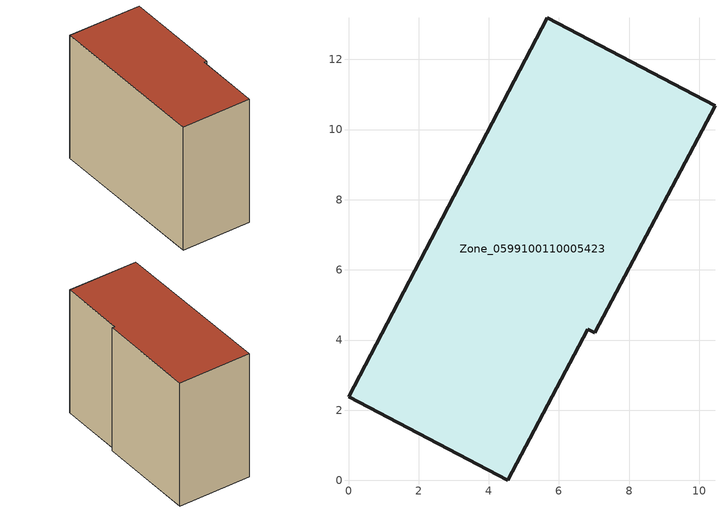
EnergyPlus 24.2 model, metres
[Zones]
Zone_0599100110005423
 floor ground (C_G): 6.83,4.31 4.55,0 0,2.38 5.67,13.19 10.45,10.68 7.03,4.21 z0
 wall outside (C_F): 5.67,13.19 0,2.38 4.55,0 6.83,4.31 7.03,4.21 10.45,10.68 5.67,13.19 z0:9.54
 roof outside (C_R): 7.03,4.21 10.45,10.68 5.67,13.19 0,2.38 4.55,0 6.83,4.31 z9.54
[BUILDING]
Pand.0599100110005423: North Axis=0; Terrain=City; Loads Convergence Tolerance Value=0.04; Temperature Convergence Tolerance Value=0.4; Solar Distribution=FullExterior; Maximum Number of Warmup Days=25; Minimum Number of Warmup Days=1
[Site:Location]
Rotterdam.The.Hague.AP_ZH_NLD Design_Conditions: Latitude=51.96; Longitude=4.45; Time Zone=1; Elevation=-4.5
[SITE:GROUNDTEMPERATURE:BUILDINGSURFACE]
18, 18, 18, 18, 18, 18, 18, 18, 18, 18, 18, 18
[MATERIAL] Thermal Absorptance=0.9; Solar Absorptance=0.7; Visible Absorptance=0.7
Name | Roughness | Thickness | Conductivity | Density | Specific Heat
G.TI.2015-2018 | MediumSmooth | 0.15 | 0.0428571 | 540 | 1210
F.TI.2015-2018 | Rough | 0.3 | 0.0666667 | 1920 | 840
R.TI.2015-2018 | MediumRough | 0.2 | 0.0333333 | 1500 | 1000
[CONSTRUCTION]
C_G: G.TI.2015-2018
C_F: F.TI.2015-2018
C_R: R.TI.2015-2018
[ZONE]
Zone_0599100110005423: Type=1; Multiplier=1; Ceiling Height=Autocalculate; Volume=Autocalculate; Floor Area=autocalculate; Part of Total Floor Area=Yes
[ZONEINFILTRATION:DESIGNFLOWRATE]
Infil_Zone_0599100110005423: Zone or ZoneList or Space or SpaceList=Zone_0599100110005423; Schedule=AlwaysOn; Design Flow Rate Calculation Method=Flow/Area; Flow Rate per Floor Area=0.0015; Constant Term Coefficient=1; Temperature Term Coefficient=0; Velocity Term Coefficient=0; Velocity Squared Term Coefficient=0
[HVACTEMPLATE:ZONE:IDEALLOADSAIRSYSTEM]
Zone_0599100110005423: Maximum Heating Supply Air Temperature=50; Minimum Cooling Supply Air Temperature=13; Maximum Heating Supply Air Humidity Ratio=0.0156; Minimum Cooling Supply Air Humidity Ratio=0.0077; Heating Limit=NoLimit; Cooling Limit=NoLimit; Dehumidification Control Type=ConstantSensibleHeatRatio; Cooling Sensible Heat Ratio=0.7; Dehumidification Setpoint=60; Humidification Control Type=None; Humidification Setpoint=30; Outdoor Air Method=None; Outdoor Air Flow Rate per Person=0.00944; Outdoor Air Flow Rate per Zone Floor Area=0; Outdoor Air Flow Rate per Zone=0; Demand Controlled Ventilation Type=None; Outdoor Air Economizer Type=NoEconomizer; Heat Recovery Type=None; Sensible Heat Recovery Effectiveness=0.7; Latent Heat Recovery Effectiveness=0.65
[ZONECONTROL:THERMOSTAT]
ThermostatControl_Zone_0599100110005423: Zone or ZoneList=Zone_0599100110005423; Control Type Schedule=DualSetpointControlType; Control 1=Thermostat_Zone_0599100110005423; Temperature Difference Between Cutout And Setpoint=0
[THERMOSTATSETPOINT:DUALSETPOINT]
Thermostat_Zone_0599100110005423: Heating Setpoint Temperature Schedule=HeatingSetpoint_Zone_0599100110005423; Cooling Setpoint Temperature Schedule=CoolingSetpoint_Zone_0599100110005423
[SCHEDULE:COMPACT]
HeatingSetpoint_Zone_0599100110005423: Through: 12/31, For: AllDays, Until: 24:00, 21
CoolingSetpoint_Zone_0599100110005423: Through: 12/31, For: AllDays, Until: 24:00, 24
DualSetpointControlType: Through: 12/31, For: AllDays, Until: 24:00, 4
AlwaysOn: Through: 12/31, For: AllDays, Until: 24:00, 1
